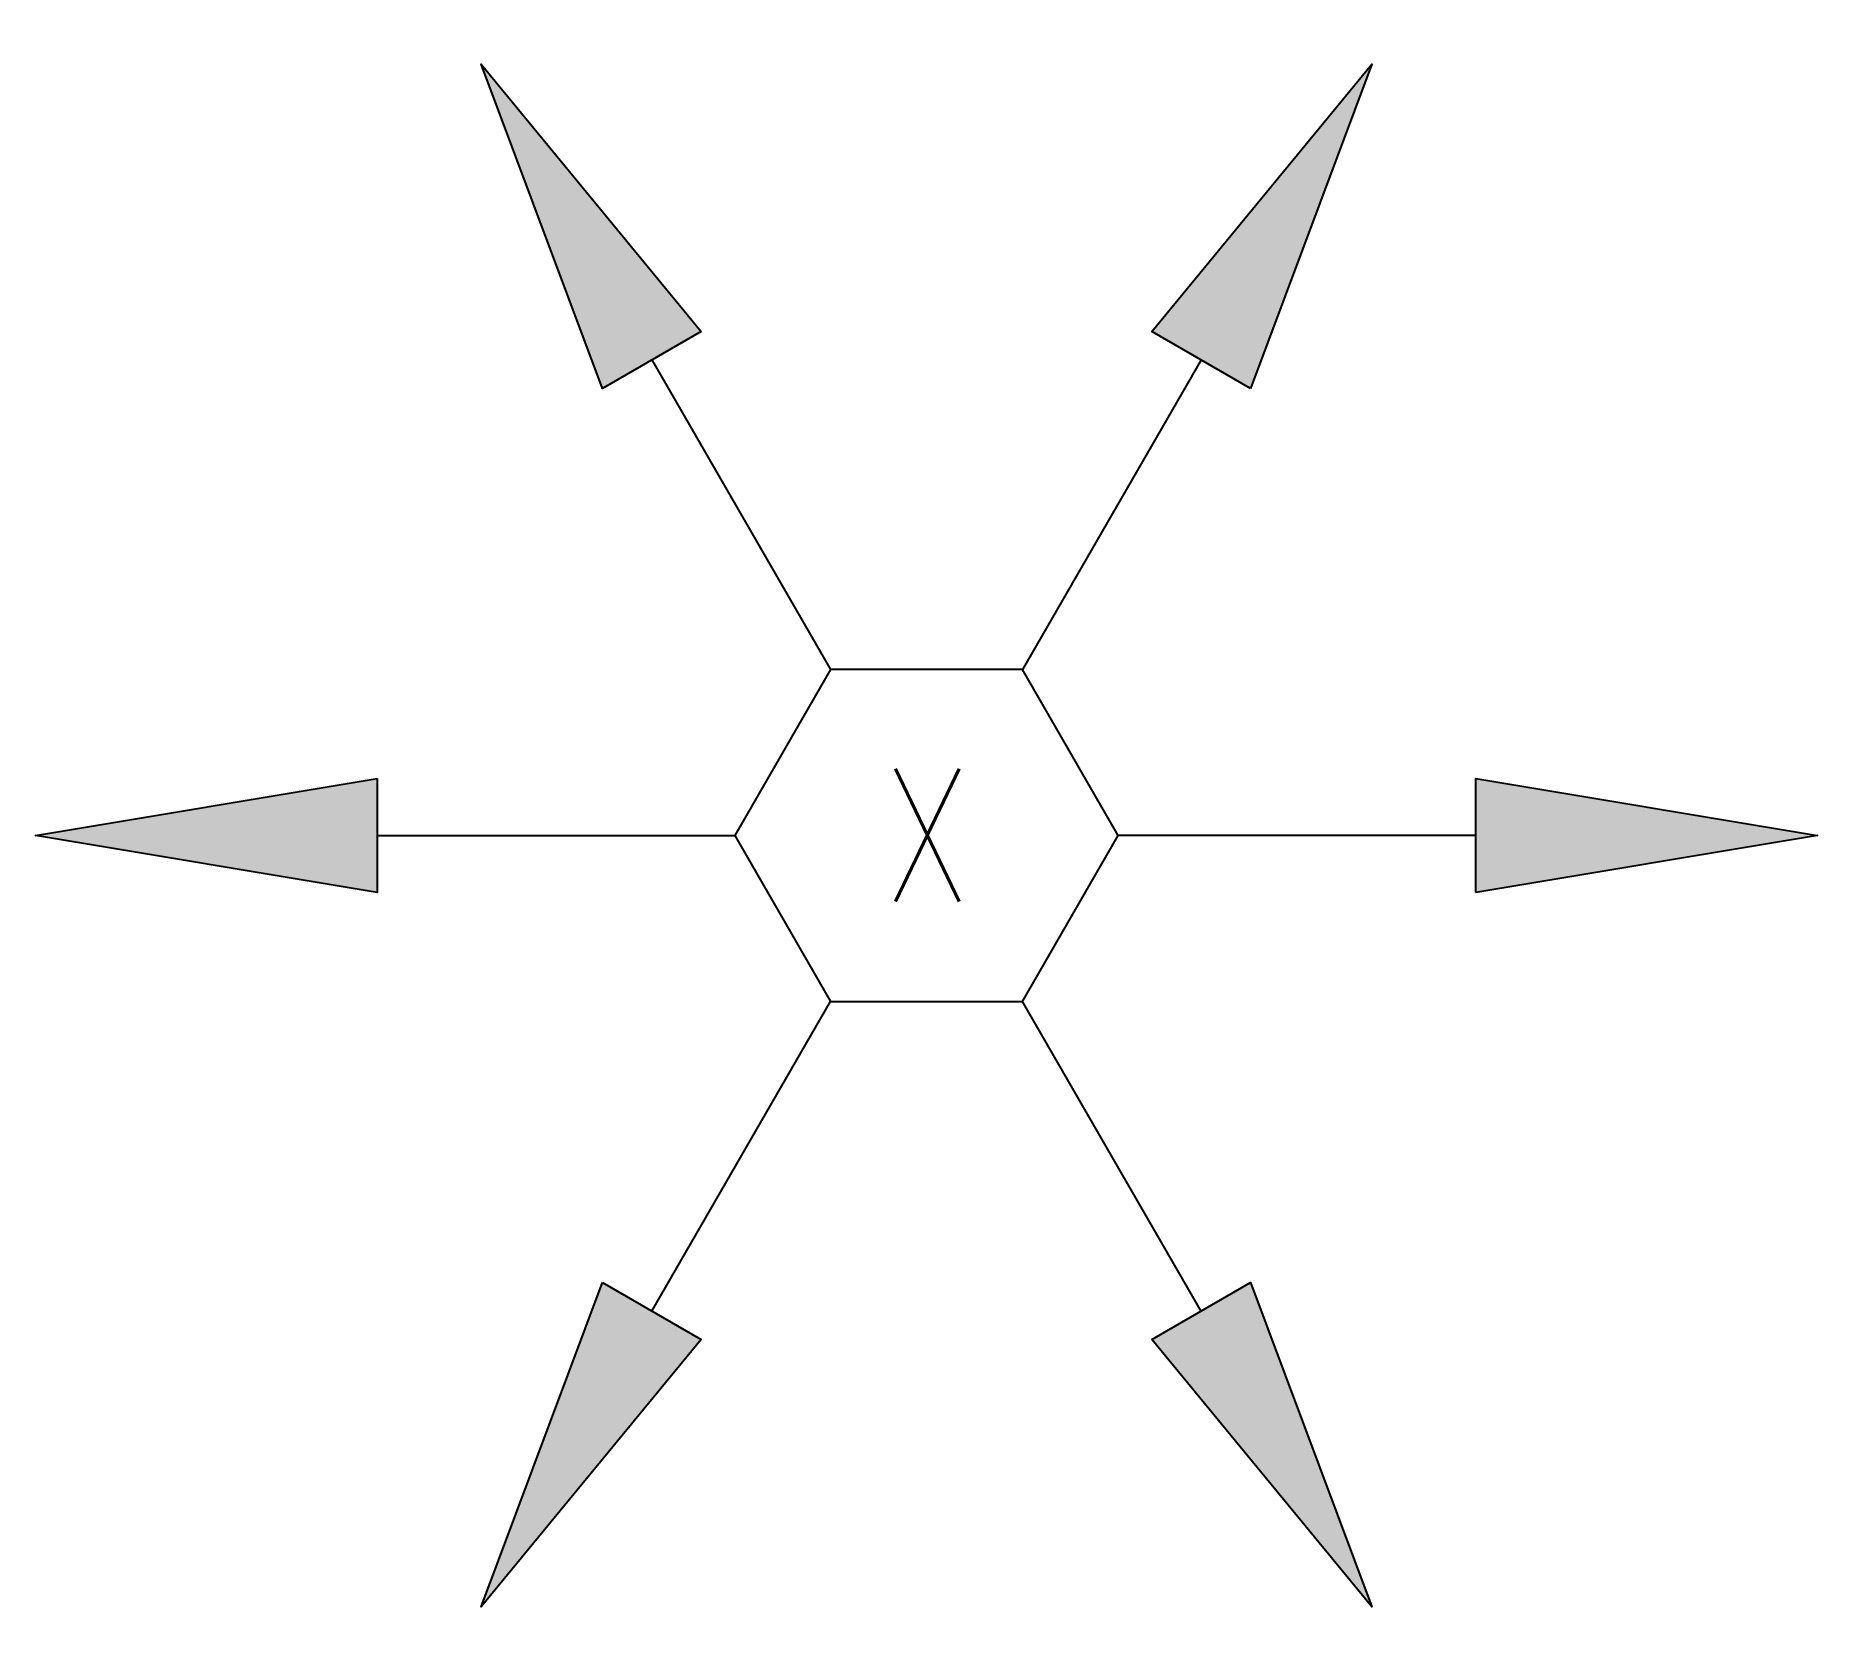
# Model space of a CAD drawing. Header units: inches. Extents: x -0.489 to 0.489, y -0.439 to 0.439.
import ezdxf
from ezdxf.enums import TextEntityAlignment as Align

# ---------------------------------------------------------------- set-up
doc = ezdxf.new("R2010")
doc.units = ezdxf.units.IN
doc.header["$LTSCALE"] = 0.5
doc.header["$MEASUREMENT"] = 0
doc.layers.get('defpoints').update_dxf_attribs({"color": 27})
doc.layers.add('E-NOTE', color=80, linetype='Continuous')
doc.styles.add('RomanS', font='romans.shx')

# ---------------------------------------------------------------- blocks, each defined once
blk = doc.blocks.new('H21')
blk.add_wipeout([(-0.05262, 0.09114), (0.05262, 0.09114), (0.10524, 0), (0.05262, -0.09114), (-0.05262, -0.09114), (-0.10524, 0)])
blk.add_lwpolyline([(0.10524, 0), (0.05262, 0.09114), (-0.05262, 0.09114), (-0.10524, 0), (-0.05262, -0.09114), (0.05262, -0.09114)], close=True)
at = {"style": 'RomanS'}
blk.add_attdef('X', text='', height=0.09375, dxfattribs=at).set_placement((0.00076, -0.05074), align=Align.CENTER)
blk = doc.blocks.new('NoteArrow')
h = blk.add_hatch(color=256)
h.dxf.hatch_style = 1
h.paths.add_polyline_path([(0.3015, -0.03125), (0.3015, 0.03125), (0.489, 0)])
blk.add_line((0.3015, 0), (0.10524, 0))
blk.add_lwpolyline([(0.3015, -0.03125), (0.3015, 0.03125), (0.489, 0)], close=True)
at = {"layer": 'defpoints'}
for p in [(0, 0), (0.489, 0)]:
    blk.add_point(p, dxfattribs=at)

msp = doc.modelspace()

# ---------------------------------------------------------------- block references
at = {"layer": 'E-NOTE'}
ref = msp.add_blockref('H21', (0, 0), dxfattribs=at)
ref.add_attrib('X', 'X', dxfattribs={"layer": '0', "height": 0.07292, "style": 'RomanS', "width": 0.8}).set_placement((0.00041, -0.03628), align=Align.CENTER)

# ---------------------------------------------------------------- next in the draw order: block references
for rotation in [120.0000001717883, 60.00000001100121, 180.0000001607452, 239.9999999969953, 299.9999999892821]:
    msp.add_blockref('NoteArrow', (0, 0), dxfattribs=dict(at, rotation=rotation))
msp.add_blockref('NoteArrow', (0, 0), dxfattribs=at)

doc.saveas('drawing.dxf')
